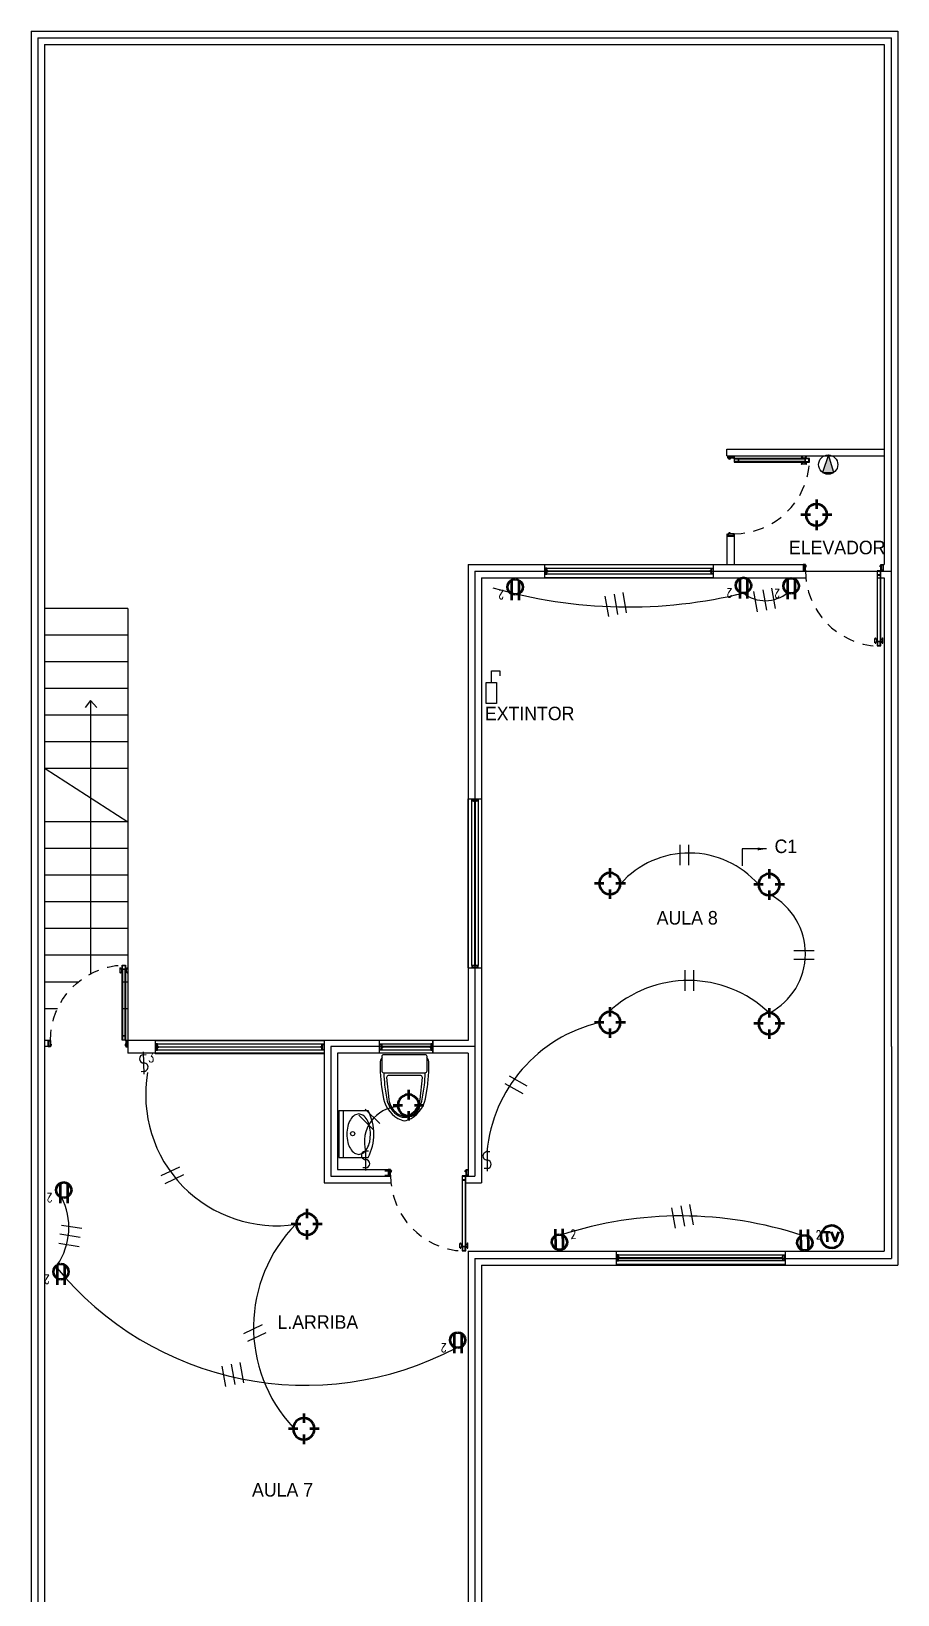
# Model space of a CAD drawing. Header units: millimetres. Extents: x 1546.5 to 1569.6, y 1470.6 to 1505.4.
# Drawn here: x 1559.89 to 1569.63, y 1487.79 to 1505.37 of the extents above; entities that cross this region are included whole.
import ezdxf

# ---------------------------------------------------------------- set-up
doc = ezdxf.new("R2010")
doc.units = ezdxf.units.MM
doc.linetypes.add('Trim_HIDDEN', pattern=[0.375, 0.25, -0.125])
for name, color, linetype in [('01', 1, 'Continuous'), ('_Trim_Arq_Ventanas', 2, 'Continuous'), ('_Trim_Ventaneria', 2, 'Continuous'), ('at_Entity', 7, 'Continuous'), ('MTM-E-101BS$0$E-SIMB-AP-003', 3, 'Continuous'), ('MTM-E-101LU$0$A-TEXT-NT-002', 2, 'Continuous'), ('RIB-M-101AN$0$A-TEXT-NT-002', 2, 'Continuous')]:
    doc.layers.add(name, color=color, linetype=linetype)
doc.styles.add('MTM-E-101BS$0$2mm(50)', font='simplex.shx', dxfattribs={"width": 0.75, "height": 0.1})
doc.styles.add('MTM-E-101LU$0$2(50)', font='simplex.shx', dxfattribs={"width": 0.75, "height": 0.1})
doc.styles.add('RIB-M-101AN$0$2(50)', font='simplex.shx', dxfattribs={"width": 0.75, "height": 0.1})
doc.styles.get("Standard").update_dxf_attribs({"font": 'arial.ttf'})
doc.dimstyles.new('RIB-M-101AN$0$ESC 50', dxfattribs={"dimtxt": 0.1, "dimasz": 0.1, "dimexe": 0.1, "dimexo": 0.1, "dimgap": 0.1, "dimtad": 1, "dimtxsty": 'RIB-M-101AN$0$2(50)', "dimcen": 0.1, "dimclrd": 1, "dimclre": 1, "dimclrt": 2, "dimadec": 0, "dimazin": 0, "dimtfac": 1, "dimtmove": 0, "dimatfit": 3, "dimfxl": 1, "dimarcsym": 0})

# ---------------------------------------------------------------- blocks, each defined once
blk = doc.blocks.new('*U20')
at = {"layer": '_Trim_Ventaneria', "color": 253}
for p, q in [((0.003, 0.847), (0.003, 0.797)), ((0.013, 0.847), (0.013, 0.842)), ((0.013, 0.797), (0.013, 0.802)), ((0.028, 0.832), (0.023, 0.832)), ((0.023, 0.832), (0.023, 0.812)), ((0.028, 0.812), (0.023, 0.812)), ((0.028, 0.832), (0.068, 0.832)), ((0.068, 0.832), (0.073, 0.832)), ((0.068, 0.812), (0.073, 0.812)), ((0.073, 0.832), (0.073, 0.812)), ((0.083, 0.847), (0.083, 0.842)), ((0.083, 0.797), (0.083, 0.802)), ((0.093, 0.847), (0.093, 0.797)), ((0.028, 0.087), (0.068, 0.087)), ((0.035, -0.022), (0.025, -0.008)), ((0.035, -0.008), (0.025, -0.022)), ((0.865, -0.022), (0.875, -0.008)), ((0.865, -0.008), (0.875, -0.022))]:
    blk.add_line(p, q, dxfattribs=at)
for points in [[(0.028, 0.037), (0.068, 0.037), (0.068, 0.882), (0.028, 0.882)], [(0.033, 0.837), (0.063, 0.837), (0.063, 0.877), (0.033, 0.877)], [(0.063, 0.087), (0.033, 0.087), (0.033, 0.832), (0.063, 0.832)], [(0, -0.035), (0, 0.035), (0.025, 0.035), (0.025, -0.035)], [(0.005, -0.03), (0.005, 0.03), (0.02, 0.03), (0.02, -0.03)], [(0.033, 0.083), (0.063, 0.083), (0.063, 0.042), (0.033, 0.042)], [(0.9, -0.035), (0.9, 0.035), (0.875, 0.035), (0.875, -0.035)], [(0.895, -0.03), (0.895, 0.03), (0.88, 0.03), (0.88, -0.03)], [(0.025, -0.022), (0.025, -0.008), (0.035, -0.008), (0.035, -0.022)], [(0.875, -0.022), (0.875, -0.008), (0.865, -0.008), (0.865, -0.022)]]:
    blk.add_lwpolyline(points, close=True, dxfattribs=at)
at = {"layer": '_Trim_Ventaneria', "color": 253, "const_width": 0.005}
blk.add_lwpolyline([(0.024, 0.036, 1), (0.029, 0.036, 1)], format="xyb", close=True, dxfattribs=at)
at = {"layer": '_Trim_Ventaneria', "color": 253}
blk.add_circle((0.026, 0.036), 0.005, dxfattribs=at)
at = {"layer": '_Trim_Ventaneria', "color": 253, "linetype": 'Trim_HIDDEN', "ltscale": 0.5}
blk.add_arc((0.021, 0.031), 0.854, 0, 87.5081, dxfattribs=at)
at = {"layer": '_Trim_Ventaneria', "color": 253}
for centre, radius, start, end in [((0.008, 0.847), 0.005, 0, 180), ((0.008, 0.797), 0.005, 180, 0), ((0.023, 0.842), 0.01, 180, 270), ((0.023, 0.802), 0.01, 90, 180), ((0.073, 0.842), 0.01, 270, 0), ((0.073, 0.802), 0.01, 0, 90), ((0.087, 0.847), 0.005, 0, 180), ((0.087, 0.797), 0.005, 180, 0)]:
    blk.add_arc(centre, radius, start, end, dxfattribs=at)
blk = doc.blocks.new('SDC')
at = {"layer": 'at_Entity', "color": 2, "lineweight": 211}
for p, q in [((559.036, -404.808), (559.008, -404.821)), ((559.068, -404.804), (559.036, -404.808)), ((559.068, -404.751), (559.068, -404.857)), ((559.1, -404.808), (559.068, -404.804)), ((559.127, -404.821), (559.1, -404.808)), ((559, -404.925), (558.894, -404.925)), ((558.951, -404.893), (558.947, -404.925)), ((558.947, -404.925), (558.951, -404.954)), ((558.964, -404.863), (558.951, -404.893)), ((558.951, -404.954), (558.964, -404.984)), ((558.983, -404.84), (558.964, -404.863)), ((558.964, -404.984), (558.983, -405.009)), ((559.008, -404.821), (558.983, -404.84)), ((559.152, -404.84), (559.127, -404.821)), ((559.242, -404.925), (559.135, -404.925)), ((559.172, -404.863), (559.152, -404.84)), ((559.152, -405.009), (559.172, -404.984)), ((559.184, -404.893), (559.172, -404.863)), ((559.172, -404.984), (559.184, -404.954)), ((559.188, -404.925), (559.184, -404.893)), ((559.184, -404.954), (559.188, -404.925)), ((558.983, -405.009), (559.008, -405.028)), ((559.008, -405.028), (559.036, -405.039)), ((559.036, -405.039), (559.068, -405.043)), ((559.068, -404.99), (559.068, -405.096)), ((559.068, -405.043), (559.1, -405.039)), ((559.1, -405.039), (559.127, -405.028)), ((559.127, -405.028), (559.152, -405.009))]:
    blk.add_line(p, q, dxfattribs=at)
blk = doc.blocks.new('*U25')
for p, q in [((0, 0.231), (0, 0.032)), ((0.025, 0.206), (0, 0.206)), ((0, 0.057), (-0.025, 0.057))]:
    blk.add_line(p, q)
for centre, start_param, end_param in [((0, 0.169), 0.785398, 3.926991), ((0, 0.094), 3.926991, 7.068583)]:
    blk.add_ellipse(centre, major_axis=(0.0263, 0.0263), ratio=1, start_param=start_param, end_param=end_param)
at = {"style": 'MTM-E-101BS$0$2mm(50)', "width": 0.75}
blk.add_attdef('1', (0.059, 0), '', height=0.1, dxfattribs=at)
blk = doc.blocks.new('fwc')
at = {"layer": 'at_Entity', "color": 2, "lineweight": 211}
for p, q in [((1699.417, 1647.553), (1699.398, 1647.534)), ((1699.443, 1647.564), (1699.417, 1647.553)), ((1699.468, 1647.568), (1699.443, 1647.564)), ((1699.496, 1647.564), (1699.468, 1647.568)), ((1699.519, 1647.553), (1699.496, 1647.564)), ((1699.538, 1647.534), (1699.519, 1647.553)), ((1699.386, 1647.509), (1699.381, 1647.483)), ((1699.381, 1647.483), (1699.386, 1647.456)), ((1699.398, 1647.534), (1699.386, 1647.509)), ((1699.386, 1647.456), (1699.398, 1647.433)), ((1699.392, 1647.524), (1699.616, 1647.524)), ((1699.392, 1647.441), (1699.616, 1647.441)), ((1699.398, 1647.433), (1699.417, 1647.414)), ((1699.417, 1647.414), (1699.443, 1647.401)), ((1699.443, 1647.401), (1699.468, 1647.397)), ((1699.468, 1647.397), (1699.496, 1647.401)), ((1699.496, 1647.401), (1699.519, 1647.414)), ((1699.519, 1647.414), (1699.538, 1647.433)), ((1699.551, 1647.509), (1699.538, 1647.534)), ((1699.538, 1647.433), (1699.551, 1647.456)), ((1699.555, 1647.483), (1699.551, 1647.509)), ((1699.551, 1647.456), (1699.555, 1647.483))]:
    blk.add_line(p, q, dxfattribs=at)
blk = doc.blocks.new('MARCOALUM')
at = {"layer": '_Trim_Arq_Ventanas', "color": 1}
for p, q in [((0.0325, 0.03725), (0.025, 0.04475)), ((0.0325, 0.04475), (0.025, 0.03725)), ((0.0325, 0.02525), (0.025, 0.03275)), ((0.0325, 0.03275), (0.025, 0.02525))]:
    blk.add_line(p, q, dxfattribs=at)
for points in [[(0, 0), (0, 0.07), (0.025, 0.07), (0.025, 0)], [(0.005, 0.005), (0.005, 0.065), (0.02, 0.065), (0.02, 0.005)], [(0.025, 0.04475), (0.025, 0.03725), (0.0325, 0.03725), (0.0325, 0.04475)], [(0.025, 0.02525), (0.025, 0.03275), (0.0325, 0.03275), (0.0325, 0.02525)]]:
    blk.add_lwpolyline(points, close=True, dxfattribs=at)
blk = doc.blocks.new('DES')
at = {"layer": 'at_Entity', "color": 1, "lineweight": 211}
for p, q in [((1701.773, 1646.017), (1701.769, 1645.985)), ((1701.769, 1645.985), (1701.773, 1645.953)), ((1701.786, 1646.048), (1701.773, 1646.017)), ((1701.805, 1646.074), (1701.786, 1646.048)), ((1701.803, 1646.04), (1701.877, 1646.04)), ((1701.83, 1646.093), (1701.805, 1646.074)), ((1701.862, 1646.106), (1701.83, 1646.093)), ((1701.841, 1646.04), (1701.841, 1645.928)), ((1701.894, 1646.11), (1701.862, 1646.106)), ((1701.889, 1646.04), (1701.932, 1645.928)), ((1701.925, 1646.106), (1701.894, 1646.11)), ((1701.955, 1646.093), (1701.925, 1646.106)), ((1701.932, 1645.928), (1701.974, 1646.04)), ((1701.983, 1646.074), (1701.955, 1646.093)), ((1702.002, 1646.048), (1701.983, 1646.074)), ((1702.014, 1646.017), (1702.002, 1646.048)), ((1702.019, 1645.985), (1702.014, 1646.017)), ((1702.014, 1645.953), (1702.019, 1645.985)), ((1701.773, 1645.953), (1701.786, 1645.924)), ((1701.786, 1645.924), (1701.805, 1645.896)), ((1701.805, 1645.896), (1701.83, 1645.877)), ((1701.83, 1645.877), (1701.862, 1645.864)), ((1701.862, 1645.864), (1701.894, 1645.86)), ((1701.894, 1645.86), (1701.925, 1645.864)), ((1701.925, 1645.864), (1701.955, 1645.877)), ((1701.955, 1645.877), (1701.983, 1645.896)), ((1701.983, 1645.896), (1702.002, 1645.924)), ((1702.002, 1645.924), (1702.014, 1645.953))]:
    blk.add_line(p, q, dxfattribs=at)

msp = doc.modelspace()

# ---------------------------------------------------------------- hatches: boundary and pattern name
h = msp.add_hatch(color=256)
h.set_gradient(color1=(255, 255, 255), one_color=1, tint=1, name='CYLINDER')
h.paths.add_polyline_path([(1568.853, 1500.601, 0.002708), (1568.852, 1500.601), (1568.785, 1500.407, 0.323048), (1568.911, 1500.406)])

# ---------------------------------------------------------------- linework, layer by layer
at = {"color": 5}
for p, q in [((1559.886, 1505.366), (1559.886, 1485.8)), ((1559.886, 1505.366), (1569.631, 1505.366)), ((1569.631, 1505.366), (1569.631, 1491.492)), ((1560.036, 1505.216), (1560.036, 1485.95)), ((1560.036, 1505.216), (1569.479, 1505.216)), ((1569.479, 1505.216), (1569.479, 1499.371)), ((1567.711, 1500.666), (1569.479, 1500.666)), ((1567.711, 1500.591), (1567.711, 1500.666)), ((1567.711, 1500.591), (1569.479, 1500.591)), ((1564.801, 1499.371), (1568.593, 1499.371)), ((1564.801, 1499.371), (1564.801, 1494.021)), ((1569.443, 1499.371), (1569.479, 1499.371)), ((1564.951, 1499.221), (1564.951, 1492.421)), ((1564.951, 1499.221), (1568.597, 1499.221)), ((1569.479, 1499.221), (1569.479, 1491.651)), ((1564.801, 1494.021), (1560.944, 1494.021)), ((1563.181, 1493.876), (1560.974, 1493.876)), ((1563.181, 1493.876), (1563.181, 1492.421)), ((1563.331, 1493.876), (1563.331, 1492.571)), ((1564.801, 1493.876), (1564.801, 1492.571)), ((1563.331, 1492.571), (1563.926, 1492.571)), ((1563.181, 1492.421), (1563.93, 1492.421)), ((1564.768, 1492.421), (1564.951, 1492.421)), ((1564.801, 1491.651), (1564.801, 1485.95)), ((1564.801, 1491.651), (1569.479, 1491.651)), ((1564.951, 1491.492), (1569.631, 1491.492)), ((1564.951, 1491.492), (1564.951, 1485.8))]:
    msp.add_line(p, q, dxfattribs=at)
at = {"color": 253}
for p, q in [((1559.961, 1505.291), (1559.961, 1485.875)), ((1559.961, 1505.291), (1569.561, 1505.291)), ((1569.561, 1493.951), (1569.561, 1505.291)), ((1567.714, 1499.371), (1567.714, 1499.716)), ((1567.797, 1499.371), (1567.797, 1499.716)), ((1565.657, 1499.371), (1565.657, 1499.22)), ((1567.557, 1499.37), (1567.557, 1499.22)), ((1564.876, 1499.296), (1564.876, 1493.951)), ((1564.876, 1499.296), (1569.561, 1499.296)), ((1567.557, 1499.22), (1565.657, 1499.22)), ((1569.4, 1499.221), (1569.479, 1499.221)), ((1560.974, 1498.877), (1560.044, 1498.877)), ((1560.974, 1498.577), (1560.044, 1498.577)), ((1560.974, 1498.277), (1560.044, 1498.277)), ((1560.974, 1497.977), (1560.044, 1497.977)), ((1560.974, 1497.677), (1560.044, 1497.677)), ((1560.974, 1497.377), (1560.044, 1497.377)), ((1560.974, 1497.077), (1560.044, 1497.077)), ((1560.044, 1497.077), (1560.974, 1496.477)), ((1564.801, 1496.737), (1564.951, 1496.737)), ((1564.951, 1496.737), (1564.951, 1494.837)), ((1560.974, 1496.477), (1560.044, 1496.477)), ((1560.974, 1496.177), (1560.044, 1496.177)), ((1560.974, 1495.877), (1560.044, 1495.877)), ((1560.974, 1495.577), (1560.044, 1495.577)), ((1560.974, 1495.577), (1560.044, 1495.577)), ((1560.974, 1495.277), (1560.044, 1495.277)), ((1560.974, 1494.977), (1560.044, 1494.977)), ((1564.801, 1494.837), (1564.951, 1494.837)), ((1560.413, 1494.677), (1560.044, 1494.677)), ((1560.974, 1494.677), (1560.908, 1494.677)), ((1560.18, 1494.377), (1560.044, 1494.377)), ((1560.974, 1494.377), (1560.908, 1494.377)), ((1560.101, 1494.021), (1560.036, 1494.021)), ((1560.101, 1493.951), (1560.036, 1493.951)), ((1561.281, 1494.021), (1561.281, 1493.871)), ((1563.181, 1494.021), (1563.181, 1493.871)), ((1564.876, 1493.951), (1563.256, 1493.951)), ((1563.256, 1493.951), (1563.256, 1492.496)), ((1563.804, 1493.876), (1563.804, 1494.021)), ((1564.404, 1493.876), (1564.404, 1494.021)), ((1564.404, 1494.021), (1564.404, 1493.876)), ((1564.876, 1493.951), (1564.876, 1492.496)), ((1569.561, 1493.951), (1569.561, 1491.567)), ((1563.181, 1493.871), (1561.281, 1493.871)), ((1564.801, 1493.876), (1563.331, 1493.876)), ((1563.926, 1492.55), (1563.861, 1492.55)), ((1563.256, 1492.496), (1563.926, 1492.496)), ((1563.926, 1492.5), (1563.861, 1492.5)), ((1564.773, 1492.496), (1564.876, 1492.496)), ((1566.464, 1491.651), (1566.464, 1491.501)), ((1568.364, 1491.651), (1568.364, 1491.501)), ((1564.876, 1491.567), (1564.876, 1485.875)), ((1564.876, 1491.567), (1564.876, 1485.875)), ((1564.876, 1491.567), (1569.561, 1491.567)), ((1568.364, 1491.501), (1566.464, 1491.501))]:
    msp.add_line(p, q, dxfattribs=at)
for p, q in [((1568.852, 1500.603), (1568.785, 1500.406)), ((1568.911, 1500.406), (1568.852, 1500.603)), ((1568.785, 1500.406), (1568.911, 1500.406)), ((1565.061, 1498.047), (1565.061, 1498.177)), ((1565.061, 1498.177), (1565.156, 1498.177)), ((1565.156, 1498.177), (1565.156, 1498.118)), ((1567.882, 1496.173), (1567.882, 1496.173)), ((1563.344, 1493.231), (1563.344, 1492.703)), ((1563.344, 1493.231), (1563.674, 1493.231)), ((1563.394, 1493.231), (1563.394, 1492.703)), ((1563.344, 1492.703), (1563.674, 1492.703)), ((1564.776, 1492.571), (1564.801, 1492.571))]:
    msp.add_line(p, q)
at = {"color": 1}
for p, q in [((1566.381, 1498.788), (1566.341, 1499.016)), ((1566.485, 1498.809), (1566.445, 1499.038)), ((1566.582, 1498.826), (1566.542, 1499.055)), ((1568.054, 1498.838), (1568.013, 1499.066)), ((1568.158, 1498.859), (1568.117, 1499.088)), ((1568.255, 1498.877), (1568.215, 1499.105)), ((1560.552, 1497.841), (1560.492, 1497.764)), ((1560.552, 1497.841), (1560.552, 1494.769)), ((1560.552, 1497.841), (1560.625, 1497.764)), ((1567.882, 1496.173), (1567.882, 1495.984)), ((1567.235, 1491.931), (1567.195, 1492.159)), ((1567.333, 1491.948), (1567.293, 1492.176)), ((1567.131, 1491.909), (1567.091, 1492.138)), ((1560.438, 1491.806), (1560.209, 1491.843)), ((1560.454, 1491.904), (1560.225, 1491.941)), ((1560.424, 1491.701), (1560.195, 1491.738)), ((1562.276, 1490.17), (1562.236, 1490.398)), ((1562.075, 1490.131), (1562.035, 1490.359)), ((1562.179, 1490.152), (1562.139, 1490.381))]:
    msp.add_line(p, q, dxfattribs=at)
at = {"color": 2}
for p, q in [((1567.184, 1495.989), (1567.184, 1496.221)), ((1567.283, 1495.989), (1567.283, 1496.221)), ((1568.461, 1495.032), (1568.693, 1495.032)), ((1567.239, 1494.578), (1567.239, 1494.81)), ((1567.338, 1494.578), (1567.338, 1494.81)), ((1568.461, 1494.933), (1568.693, 1494.933)), ((1565.465, 1493.505), (1565.264, 1493.619)), ((1565.417, 1493.419), (1565.215, 1493.533)), ((1563.806, 1493.087), (1563.64, 1493.249)), ((1563.737, 1493.017), (1563.571, 1493.179)), ((1561.349, 1492.502), (1561.559, 1492.601)), ((1561.391, 1492.413), (1561.601, 1492.512)), ((1562.278, 1490.727), (1562.488, 1490.826)), ((1562.321, 1490.638), (1562.53, 1490.737))]:
    msp.add_line(p, q, dxfattribs=at)
at = {"color": 253}
msp.add_lwpolyline([(1560.974, 1498.877), (1560.974, 1493.876)], dxfattribs=at)
msp.add_lwpolyline([(1565.003, 1498.045), (1565.12, 1498.045), (1565.12, 1497.81), (1565.003, 1497.81)], close=True)
for points in [[(1563.833, 1493.829, 0.18053), (1563.809, 1493.763), (1563.809, 1493.678, 0.00652), (1563.825, 1493.502), (1563.848, 1493.364, 0.238607), (1564.045, 1493.126, 0.204876), (1564.123, 1493.126, 0.238607), (1564.32, 1493.364), (1564.343, 1493.502, 0.00652), (1564.359, 1493.678), (1564.359, 1493.763, 0.18053), (1564.334, 1493.829, 0.18053)], [(1563.851, 1493.653, 0.011), (1563.86, 1493.518), (1563.889, 1493.337, 0.142058), (1563.99, 1493.19, 0.351926), (1564.178, 1493.19, 0.142058), (1564.279, 1493.337), (1564.308, 1493.518, 0.011), (1564.317, 1493.653)], [(1563.882, 1493.604), (1563.907, 1493.355, 0.194377), (1563.999, 1493.201, 0.351625), (1564.168, 1493.201, 0.194325), (1564.261, 1493.355), (1564.285, 1493.604, 0.433258), (1564.266, 1493.625), (1563.902, 1493.625, 0.414214), (1563.882, 1493.605)]]:
    msp.add_lwpolyline(points, format="xyb")
for points in [[(1563.853, 1493.653, -0.414214), (1563.833, 1493.673), (1563.833, 1493.843, -0.414214), (1563.853, 1493.863), (1564.314, 1493.863, -0.414214), (1564.334, 1493.843), (1564.334, 1493.673, -0.414214), (1564.314, 1493.653)], [(1563.569, 1492.737), (1563.615, 1492.752, 0.106652), (1563.663, 1492.804, 0.072521), (1563.694, 1492.882), (1563.701, 1492.966, 0.058949), (1563.691, 1493.058, 0.072521), (1563.663, 1493.128, 0.106652), (1563.615, 1493.18), (1563.569, 1493.195), (1563.523, 1493.18, 0.106652), (1563.475, 1493.128, 0.072521), (1563.447, 1493.058, 0.058949), (1563.436, 1492.966, 0.058949), (1563.447, 1492.874, 0.072521), (1563.475, 1492.804, 0.106652), (1563.523, 1492.752)]]:
    msp.add_lwpolyline(points, format="xyb", close=True)
for centre, radius in [((1568.849, 1500.494), 0.108), ((1563.501, 1492.972), 0.024)]:
    msp.add_circle(centre, radius)
at = {"color": 1}
for centre, radius, start, end in [((1566.6, 1504.369), 5.475, 253.8604, 283.8354), ((1568.142, 1499.358), 0.394, 231.2654, 309.7971), ((1559.566, 1491.916), 0.743, 325.6177, 27.2548), ((1567.191, 1487.709), 4.338, 71.6607, 107.9886), ((1562.971, 1493.77), 3.626, 219.1344, 297.9125)]:
    msp.add_arc(centre, radius, start, end, dxfattribs=at)
at = {"color": 2}
for centre, radius, start, end in [((1567.285, 1495.094), 1.033, 41.0651, 138.1425), ((1567.842, 1494.996), 0.751, 297.7472, 61.4765), ((1567.277, 1493.382), 1.312, 46.2541, 133.201), ((1566.657, 1492.61), 1.655, 103.3996, 174.5561), ((1562.644, 1493.408), 1.471, 170.0967, 278.609), ((1564.029, 1492.878), 0.397, 92.7472, 195.2229), ((1563.179, 1492.967), 0.561, 331.9275, 28.0725), ((1564.032, 1490.796), 1.646, 135.2209, 223.2267)]:
    msp.add_arc(centre, radius, start, end, dxfattribs=at)
at = {"layer": '_Trim_Ventaneria', "color": 253}
for p, q in [((1565.657, 1499.371), (1567.557, 1499.371)), ((1565.683, 1499.331), (1567.532, 1499.331)), ((1567.532, 1499.261), (1565.683, 1499.261)), ((1564.801, 1494.837), (1564.801, 1496.737)), ((1564.841, 1494.863), (1564.841, 1496.712)), ((1564.911, 1496.712), (1564.911, 1494.863)), ((1561.281, 1494.021), (1563.181, 1494.021)), ((1561.306, 1493.981), (1563.156, 1493.981)), ((1563.829, 1493.982), (1564.404, 1493.982)), ((1564.404, 1493.912), (1563.829, 1493.912)), ((1563.156, 1493.911), (1561.306, 1493.911)), ((1566.464, 1491.651), (1568.364, 1491.651)), ((1566.489, 1491.611), (1568.339, 1491.611)), ((1568.339, 1491.541), (1566.489, 1491.541))]:
    msp.add_line(p, q, dxfattribs=at)
at = {"layer": '_Trim_Ventaneria', "color": 1}
for p, q in [((1565.69, 1499.298), (1567.525, 1499.298)), ((1567.525, 1499.293), (1565.69, 1499.293)), ((1564.874, 1494.87), (1564.874, 1496.705)), ((1564.878, 1496.705), (1564.878, 1494.87)), ((1561.314, 1493.948), (1563.148, 1493.948)), ((1563.148, 1493.944), (1561.314, 1493.944)), ((1563.836, 1493.949), (1564.404, 1493.949)), ((1564.404, 1493.945), (1563.836, 1493.945)), ((1566.497, 1491.578), (1568.331, 1491.578)), ((1568.331, 1491.574), (1566.497, 1491.574))]:
    msp.add_line(p, q, dxfattribs=at)

# ---------------------------------------------------------------- block references
at = {"xscale": -1}
for p, rotation in [((3212.812, 3198.587), 90), ((3215.379, 3198.605), 90), ((3215.916, 3198.599), 90), ((3207.734, 3191.807), 90), ((-36.258, -250.579), 271.5113990040096), ((-33.499, -250.586), 271.5113990040095), ((3207.703, 3190.889), 90), ((3212.165, 3190.119), 90)]:
    msp.add_blockref('fwc', p, dxfattribs=dict(at, rotation=rotation))
at = {"color": 3, "rotation": 1.285718434991048}
msp.add_blockref('DES', (-95.643, -191.945), dxfattribs=at)
at = {"layer": '01', "color": 98}
for p in [(1009.649, 1904.854), (1007.327, 1900.708), (1009.117, 1900.697), (1007.327, 1899.145), (1009.117, 1899.134), (1005.061, 1898.215), (1003.917, 1896.878), (1003.884, 1894.578)]:
    msp.add_blockref('SDC', p, dxfattribs=at)
at = {"layer": '_Trim_Ventaneria', "color": 253}
for p, rotation in [((1567.755, 1500.591), 270), ((1569.468, 1499.337), 180), ((1564.801, 1492.536), 180)]:
    msp.add_blockref('*U20', p, dxfattribs=dict(at, rotation=rotation))
at = {"layer": '_Trim_Ventaneria', "color": 0, "xscale": -1}
for p, rotation in [((1565.658, 1499.331), 180), ((1564.841, 1494.838), 270), ((1561.281, 1493.981), 180), ((1566.464, 1491.611), 180)]:
    msp.add_blockref('MARCOALUM', p, dxfattribs=dict(at, rotation=rotation))
at = {"layer": '_Trim_Ventaneria', "color": 0}
for p, rotation in [((1567.557, 1499.331), 180), ((1564.841, 1496.737), 270), ((1563.181, 1493.981), 180), ((1568.364, 1491.611), 180)]:
    msp.add_blockref('MARCOALUM', p, dxfattribs=dict(at, rotation=rotation))
at = {"layer": '_Trim_Ventaneria', "color": 253, "xscale": -1}
for name, p in [('*U20', (1560.976, 1493.985)), ('MARCOALUM', (1564.404, 1493.912))]:
    msp.add_blockref(name, p, dxfattribs=at)
at = {"layer": '_Trim_Ventaneria', "color": 253}
msp.add_blockref('MARCOALUM', (1563.804, 1493.912), dxfattribs=at)
at = {"layer": 'MTM-E-101BS$0$E-SIMB-AP-003', "xscale": 1.250000000000173, "yscale": 1.250000000000173, "zscale": 1.250000000000173, "rotation": 182.0926101497418}
msp.add_blockref('*U25', (1561.146, 1493.931), dxfattribs=at)
at = {"layer": 'MTM-E-101BS$0$E-SIMB-AP-003', "xscale": 1.25, "yscale": 1.25, "zscale": 1.25}
for p in [(1563.646, 1492.517), (1565.013, 1492.51)]:
    msp.add_blockref('*U25', p, dxfattribs=at)

# ---------------------------------------------------------------- texts
at = {"color": 2, "char_height": 0.15235, "attachment_point": 1, "rotation": 0.0302}
for s, insert in [('{\\f@Gulim|b0|i0|c0|p34;ELEVADOR }', (1568.408, 1499.638)), ('{\\f@Gulim|b0|i0|c0|p34;EXTINTOR}', (1564.988, 1497.772)), ('{\\f@Gulim|b0|i0|c0|p34;C1}', (1568.246, 1496.279)), ('{\\f@Gulim|b0|i0|c0|p34;AULA 8}', (1566.92, 1495.475)), ('{\\f@Gulim|b0|i0|c0|p34;L.ARRIBA}', (1562.655, 1490.93)), ('{\\f@Gulim|b0|i0|c0|p34;AULA 7}', (1562.369, 1489.044))]:
    msp.add_mtext_dynamic_manual_height_columns(s, width=2.18743, gutter_width=1, heights=[0], dxfattribs=dict(at, insert=insert))
at = {"layer": 'MTM-E-101LU$0$A-TEXT-NT-002', "char_height": 0.1, "attachment_point": 1, "style": 'MTM-E-101LU$0$2(50)'}
for s, insert, rotation in [('2', (1565.204, 1498.983), 180), ('2', (1567.77, 1499.001), 180), ('2', (1568.308, 1498.995), 180), ('3', (1561.201, 1493.875), 2.0926), ('2', (1560.125, 1492.202), 180), ('2', (1565.949, 1491.891), 1.5114), ('2', (1568.708, 1491.884), 1.5114), ('2', (1560.094, 1491.285), 180), ('2', (1564.557, 1490.514), 180)]:
    msp.add_mtext_dynamic_manual_height_columns(s, width=0.18334, gutter_width=0.5, heights=[0], dxfattribs=dict(at, insert=insert, rotation=rotation))

# ---------------------------------------------------------------- leaders
at = {"layer": 'RIB-M-101AN$0$A-TEXT-NT-002'}
msp.add_leader([(1568.155, 1496.173), (1567.882, 1496.173)], dimstyle='RIB-M-101AN$0$ESC 50', override={"dimgap": 0.1, "dimtad": 0}, dxfattribs=at)

doc.saveas('drawing.dxf')
